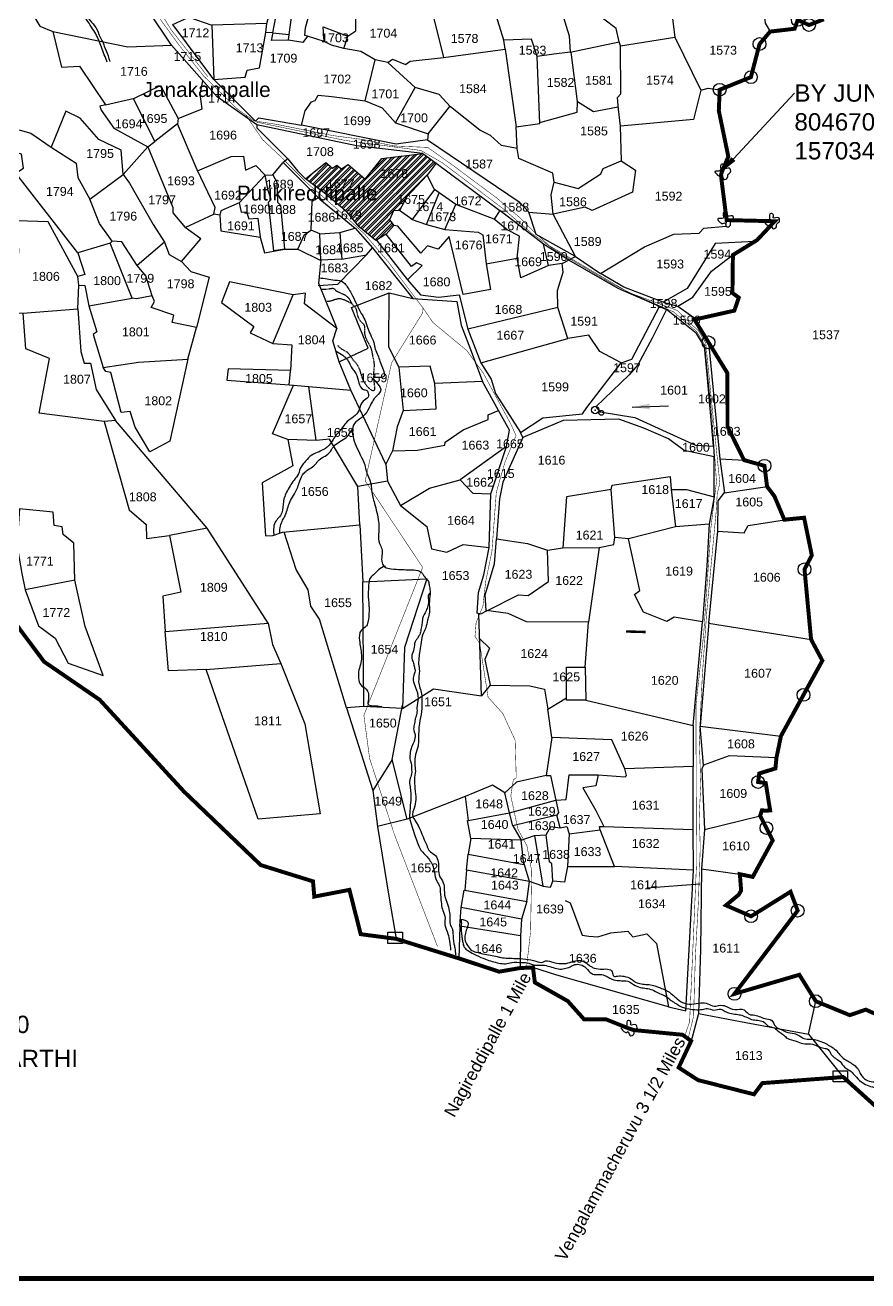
# Model space of a CAD drawing. Header units: feet. Extents: x 800131 to 806575, y 1568145 to 1575656.
# Drawn here: x 803266 to 804969, y 1568145 to 1570682 of the extents above; entities that cross this region are included whole.
import ezdxf
from ezdxf import colors
from ezdxf.entities.mleader import LeaderData, LeaderLine
from ezdxf.enums import TextEntityAlignment as Align
from ezdxf.math import Vec2, Vec3

# ---------------------------------------------------------------- set-up
doc = ezdxf.new("R2010")
doc.units = ezdxf.units.FT
doc.header["$LTSCALE"] = 15
doc.header["$MEASUREMENT"] = 0
doc.header["$PDMODE"] = 32
doc.header["$PDSIZE"] = 15
doc.linetypes.add('HIDDEN2', pattern=[0.1875, 0.125, -0.0625])
for name, color, linetype in [('CRDS STONES', 7, 'Continuous'), ('PLOT', 7, 'Continuous'), ('PLOT NO', 7, 'Continuous'), ('ROADS', 6, 'Continuous'), ('TANKS-STREAM', 4, 'Continuous'), ('TEXT', 1, 'Continuous'), ('VILLAGE', 30, 'Continuous'), ('VILLAGE STONES', 240, 'Continuous')]:
    doc.layers.add(name, color=color, linetype=linetype)
doc.layers.add('VILLAGE BOUNDRY', color=5, linetype='HIDDEN2', lineweight=100)
doc.styles.get("Standard").update_dxf_attribs({"font": 'arial.ttf'})
doc.linetypes.add('DOTS', pattern='A,1e-06,-3,["●",Standard,S=3,R=0,X=-1.25,Y=-1.25],-3', length=6.000001)
doc.dimstyles.get("Standard").update_dxf_attribs({"dimtxt": 0.18, "dimasz": 35, "dimexe": 0.18, "dimexo": 0.0625, "dimgap": 0.09, "dimtad": 0, "dimtih": 1, "dimtoh": 1, "dimdec": 4, "dimzin": 0, "dimdsep": 46, "dimtxsty": 'Standard', "dimcen": 0.09, "dimadec": 0, "dimazin": 0, "dimtfac": 1, "dimtdec": 4, "dimtofl": 0, "dimtmove": 0, "dimatfit": 3, "dimfxl": 1, "dimtolj": 1, "dimtzin": 0, "dimarcsym": 0})

msp = doc.modelspace()

# ---------------------------------------------------------------- hatches: boundary and pattern name
at = {"layer": 'VILLAGE', "linetype": 'Continuous', "lineweight": -2}
h = msp.add_hatch(dxfattribs=at)
h.set_pattern_fill('ANSI32', color=256, scale=25)
h.paths.add_polyline_path([(804037.4, 1570334.9), (804078.4, 1570378.6), (804097.1, 1570402.7), (804070.1, 1570422.4), (803987.2, 1570412.1), (803953.4, 1570370.3), (803918.8, 1570399.8), (803905.8, 1570391.1), (803896.1, 1570398.8), (803887.7, 1570392.7), (803873.9, 1570404.1), (803832.7, 1570371.3), (803870.3, 1570343.1), (803917.2, 1570303.9), (803941, 1570273.8), (803975.2, 1570246.5), (803995.5, 1570259.2), (804011, 1570276.6), (804002.5, 1570288.2), (804010.5, 1570306.3), (804023, 1570307.3)])
h.paths.add_polyline_path([(803684.5, 1570309.4), (803987.9, 1570309.4), (803987.9, 1570366.9), (803684.5, 1570366.9)], flags=9)
h.paths.add_polyline_path([(803885.8, 1570284.5), (803951, 1570284.5), (803951, 1570312.1), (803885.8, 1570312.1)], flags=25)
h.paths.add_polyline_path([(803979.8, 1570367.7), (804044.9, 1570367.7), (804044.9, 1570395.3), (803979.8, 1570395.3)], flags=24)
h.paths.add_polyline_path([(803871.3, 1570347.4), (803936.4, 1570347.4), (803936.4, 1570375), (803871.3, 1570375)], flags=24)
h.paths.add_polyline_path([(804013.7, 1570315.4), (804078.8, 1570315.4), (804078.8, 1570343), (804013.7, 1570343)], flags=24)

# ---------------------------------------------------------------- linework, layer by layer
at = {"color": 3}
msp.add_circle((804430.5, 1569898.3), 5, dxfattribs=at)
msp.add_point((804418, 1569904, 49))
at = {"layer": 'PLOT', "lineweight": -2}
for points in [[(803326.2, 1570798.8), (803284.2, 1570700), (803296.4, 1570679.3), (803322.2, 1570668.6), (803474.2, 1570638), (803561.9, 1570641.3), (803515.8, 1570710.3), (803501.4, 1570744.6), (803469.7, 1570786.1), (803455.1, 1570799.7), (803392.5, 1570921.3), (803363.3, 1570918.4)], [(804468.9, 1570639.5), (804466.8, 1570648), (804460.3, 1570674.6), (804435.2, 1570693.4), (804428.5, 1570764.4), (804379.8, 1570802.4), (804366.4, 1570865.3)], [(804743.7, 1570854.7), (804761.7, 1570685.9), (804771.4, 1570668.5)], [(804557.8, 1570823.4), (804579.2, 1570657.5), (804631.7, 1570549.9), (804646.4, 1570554), (804669.6, 1570551.1)], [(804367.5, 1570627.1), (804334.7, 1570622.9), (804300.8, 1570618.5), (804289.3, 1570653.1), (804233.7, 1570651.1), (804194.4, 1570778), (804276.6, 1570773), (804273.6, 1570791.4), (804355.6, 1570798.1)], [(804379.8, 1570802.4), (804355.6, 1570798.1), (804341.8, 1570737), (804365.7, 1570660.2), (804367.5, 1570627.1), (804466.8, 1570648)], [(803999.3, 1570605.9), (803973.6, 1570611.6), (803944.9, 1570628.3), (803910.6, 1570634.5), (803918.2, 1570659.3), (803934.5, 1570669.8), (803934.4, 1570744.7), (803943.3, 1570781)], [(803781.9, 1570747.8), (803766.1, 1570665.9), (803799.9, 1570662.6)], [(803836.8, 1570659.1), (803827.6, 1570646.2), (803798.7, 1570651.3), (803799.9, 1570662.6), (803809.4, 1570731.4), (803829.8, 1570732.7), (803834.8, 1570754.2)], [(803870.3, 1570648.8), (803836.8, 1570659.1), (803831.7, 1570660.6), (803832.9, 1570676.3), (803845.6, 1570723.5), (803856.3, 1570722.6), (803866.2, 1570757.9)], [(804075.1, 1570763.3), (804111.6, 1570616.5), (804236.3, 1570633), (804233.7, 1570651.1)], [(803798.7, 1570651.3), (803764.5, 1570650.4), (803767.8, 1570665.8), (803752.4, 1570666.8), (803754.9, 1570685.2), (803766.2, 1570726.8), (803756.7, 1570728.3), (803755.3, 1570745.7)], [(803647.6, 1570571.7), (803565.1, 1570682.7), (803597.5, 1570697.4), (803643.3, 1570681.8)], [(803754.9, 1570685.2), (803643.3, 1570681.8), (803647.6, 1570571.7), (803711, 1570576.5), (803714.8, 1570590.7), (803740.1, 1570595.5), (803752.4, 1570666.8)], [(803910.6, 1570634.5), (803885.4, 1570641), (803870.3, 1570648.8), (803868.6, 1570678), (803918.2, 1570659.3)], [(803322.2, 1570668.6), (803340, 1570596.5), (803376.6, 1570598.5)], [(804631.7, 1570549.9), (804617, 1570491.2), (804468.9, 1570477.5), (804465.1, 1570511.8), (804463.4, 1570535.1), (804469.8, 1570542.8), (804468.9, 1570639.5), (804579.2, 1570657.5)], [(804070.1, 1570422.4), (803935.9, 1570437.6), (803734.6, 1570480.5), (803654.3, 1570536.8), (803561.9, 1570641.3)], [(804236.1, 1570633), (804258.4, 1570475.8), (804306.4, 1570483), (804300.8, 1570618.5)], [(804306.3, 1570484.9), (804381.9, 1570505.5), (804382.4, 1570527.1), (804369.5, 1570627.3)], [(803376.6, 1570598.5), (803428.8, 1570520.5), (803487.7, 1570534.3), (803539.6, 1570559.9), (803575.8, 1570493.3), (803623.8, 1570512.4), (803620, 1570541.8), (803625.4, 1570569.4)], [(803647.6, 1570571.7), (803709.4, 1570509.9), (803732, 1570487.3), (803738.6, 1570494.1), (803824.7, 1570479.2), (803831.9, 1570508.4), (803845, 1570526.9), (803852.1, 1570529.2), (803858.7, 1570540), (803886.1, 1570537.3), (803953.5, 1570528.5), (803973.6, 1570611.6)], [(804260.3, 1570432.5), (804228.5, 1570438.2), (804206.7, 1570458.6), (804185.2, 1570469.3), (804125.5, 1570516.7), (804102.9, 1570541.6), (804054.3, 1570555.3), (803999.3, 1570605.9), (804008.4, 1570612.7), (804034.9, 1570601.9), (804044.2, 1570608.6), (804111.6, 1570616.5)], [(803953.5, 1570528.5), (803987.5, 1570514.2), (804014.6, 1570484.1), (804054.3, 1570555.3)], [(803428.8, 1570520.5), (803417.3, 1570517.8), (803420.2, 1570509.5), (803445.4, 1570473.4), (803514.4, 1570435.4), (803528.2, 1570446.8)], [(803575.8, 1570493.3), (803574.3, 1570482.4), (803528.2, 1570446.8), (803485.5, 1570533.2)], [(804382.4, 1570527.1), (804414.7, 1570507.1), (804464.8, 1570516.2)], [(803514.4, 1570435.4), (803464.5, 1570379.9), (803460.8, 1570428.7), (803415.6, 1570450.7), (803377.7, 1570493.8), (803348.8, 1570508.1), (803319, 1570435.2), (803369.7, 1570402.9), (803372.9, 1570373.5), (803397.5, 1570330.1), (803464.5, 1570379.9), (803477.1, 1570362.4), (803525.3, 1570278.6), (803548.3, 1570242.8), (803493.1, 1570196.3), (803461.9, 1570243.6), (803442, 1570245.2), (803416.6, 1570280.8), (803397.5, 1570330.1)], [(804014.6, 1570484.1), (804080.6, 1570462.2), (804124.4, 1570517.5)], [(803373, 1570221.9), (803247.4, 1570382.6), (803263.1, 1570392.6), (803258.8, 1570421.1), (803243.1, 1570425.8), (803237.9, 1570472.6), (803256.4, 1570469.3), (803278.3, 1570463.6), (803319, 1570435.2)], [(803514.4, 1570435.4), (803564.9, 1570313.3), (803564.8, 1570302.1), (803589.9, 1570272.5), (803647.8, 1570299.6), (803650.4, 1570313.2), (803613.9, 1570389.4), (803574.3, 1570482.4)], [(803734.6, 1570480.5), (803734.8, 1570474), (803796.9, 1570411.8), (803816.7, 1570387), (803832.7, 1570371.3), (803873.9, 1570404.1), (803887.7, 1570392.7), (803896.1, 1570398.8), (803905.8, 1570391.1), (803918.8, 1570399.8), (803953.4, 1570370.3), (803987.2, 1570412.1), (804070.1, 1570422.4), (804097.1, 1570402.7), (804078.4, 1570378.6), (804037.4, 1570334.9), (804023, 1570307.3), (804010.5, 1570306.3), (804002.5, 1570288.2), (804011, 1570276.6), (803995.5, 1570259.2), (803975.2, 1570246.5), (803941, 1570273.8), (803917.2, 1570303.9), (803870.3, 1570343.1), (803832.7, 1570371.3)], [(804080.6, 1570462.2), (804079.5, 1570449.6), (804015.8, 1570441.4), (803824.7, 1570479.2)], [(804335.3, 1570364.3), (804332.8, 1570382.4), (804264.1, 1570412.2), (804260.3, 1570432.5), (804258.4, 1570475.8)], [(804468.4, 1570477.4), (804470.4, 1570407.5), (804499.5, 1570388.5), (804493.4, 1570344.4), (804412, 1570307.1), (804397.7, 1570313.9), (804333.3, 1570299.7), (804329.2, 1570339), (804335.3, 1570364.3), (804383.6, 1570351.6), (804429.6, 1570381.1), (804434.3, 1570391.8), (804470.4, 1570407.5)], [(804079.5, 1570449.6), (804264.6, 1570324.6), (804283.8, 1570303.5), (804333.3, 1570299.7)], [(803615, 1570387.2), (803682.4, 1570416.3), (803707.8, 1570417), (803711.6, 1570388.8), (803732.8, 1570397.7), (803751.1, 1570378.4), (803767.1, 1570379.1), (803787.9, 1570403.8)], [(803796.9, 1570411.8), (803787.9, 1570403.8), (803861.8, 1570329.7), (803933, 1570271.3), (803967.9, 1570231.6), (804049.9, 1570129.1), (804138.4, 1570123.5), (804147.6, 1570075.7), (804169.4, 1570017.3), (804190.2, 1569961.4), (804093.8, 1569957.7), (804084.8, 1569992.6), (804021.7, 1569990.8), (804001.1, 1570031.5), (804001.7, 1570140.9), (804049.9, 1570129.1)], [(804097.1, 1570402.7), (804225.5, 1570307.3)], [(803767.1, 1570379.1), (803775.1, 1570364.3), (803776.5, 1570323.8), (803782.4, 1570318.1), (803790.2, 1570229), (803769, 1570225.7), (803758.2, 1570324), (803763.6, 1570329.4), (803757.5, 1570347.5), (803751.1, 1570378.4), (803698.9, 1570322.7), (803702.7, 1570303.5), (803714, 1570304.2), (803718.2, 1570290.4), (803736.3, 1570291.5), (803741.5, 1570252.9), (803750.2, 1570221.9), (803790.2, 1570229), (803817.7, 1570229), (803830.7, 1570258.3), (803844.5, 1570267.5), (803846.5, 1570326.1), (803858.7, 1570332.8)], [(804351.2, 1570199.7), (804323.7, 1570196.1), (804313.4, 1570239), (804225.5, 1570307.3), (804213.7, 1570289.6), (804136.7, 1570319.4), (804102.7, 1570343.1), (804093.7, 1570349.4), (804078.4, 1570378.6)], [(804093.7, 1570349.4), (804048.5, 1570288.9), (804023, 1570307.3)], [(804045, 1570291.5), (804048.5, 1570288.9), (804077.1, 1570278.8), (804102.7, 1570343.1)], [(803698.9, 1570322.7), (803662, 1570306.7), (803659.7, 1570298), (803647.8, 1570299.6)], [(804077.1, 1570278.8), (804114.6, 1570268.7), (804136.7, 1570319.4)], [(803659.7, 1570298), (803661.7, 1570265.9), (803741.5, 1570252.9)], [(804114.6, 1570268.7), (804181.9, 1570263.6), (804191.4, 1570257.9), (804197.6, 1570199.5), (804260.6, 1570211.1), (804264.9, 1570255), (804240.3, 1570268), (804213.7, 1570289.6)], [(804342.8, 1570111.4), (804341.9, 1570145.6), (804353.3, 1570182.6), (804351.2, 1570199.7), (804378, 1570213.9), (804298.8, 1570258.5), (804283.8, 1570303.5)], [(804378, 1570213.9), (804333.3, 1570299.7)], [(803438.1, 1570240.8), (803373, 1570221.9), (803387, 1570178), (803372.7, 1570173.8), (803313.2, 1570284.5), (803250.7, 1570285.9), (803252.8, 1570222.9), (803247.2, 1570177.8), (803233.2, 1570171.4), (803243, 1570138.3), (803238, 1570101.6), (803262.1, 1570099.7), (803373.1, 1570108.2), (803375, 1570156), (803372.7, 1570173.8)], [(803548.3, 1570242.8), (803557.6, 1570217.9), (803582.2, 1570204.2), (803621.1, 1570249.6), (803589.9, 1570272.5)], [(803817.7, 1570229), (803863.9, 1570206.2), (803861.7, 1570259.8), (803844.5, 1570267.5)], [(803861.7, 1570259.8), (803902.2, 1570262.8), (803933, 1570271.3)], [(804197.6, 1570199.5), (804206.9, 1570147.4), (804151.3, 1570137.7), (804122.9, 1570254.9), (804100.8, 1570228.8), (804079, 1570235.5), (804066, 1570220.8), (804019.1, 1570275.6), (804011, 1570276.6)], [(804378, 1570213.9), (804428.8, 1570179.5), (804517.8, 1570233.9), (804576.9, 1570259.6), (804628.3, 1570261.1), (804637.8, 1570271.1), (804682.8, 1570275.5), (804683.1, 1570287.7)], [(803523.2, 1570134.6), (803491.6, 1570128.8), (803482.4, 1570129.7), (803438.1, 1570240.8), (803442, 1570245.2)], [(803902.2, 1570262.8), (803906.4, 1570208.8), (803955.9, 1570217.4), (803967.9, 1570231.6)], [(803976, 1570247), (804039.2, 1570167.1), (804068.6, 1570195.7), (804056.9, 1570201.7), (804046.7, 1570194.2), (803995.5, 1570259.2)], [(804470.6, 1569999.4), (804491.9, 1570006.6), (804548.3, 1570113.4), (804464.6, 1570149.3), (804364.6, 1570206.8), (804313.4, 1570239)], [(804740.3, 1570244.4), (804660.4, 1570240.3), (804603.9, 1570149.5), (804555.6, 1570121.8), (804475.9, 1570152.4), (804428.8, 1570179.5)], [(803858.6, 1570155.7), (803898.5, 1570158), (803955.9, 1570217.4)], [(804555.6, 1570121.8), (804584.7, 1570113.9), (804615.3, 1570132.3), (804652.8, 1570184.3), (804696.3, 1570217.2)], [(803582.2, 1570204.2), (803601.1, 1570183.9), (803638.3, 1570172.5), (803612.4, 1570071), (803563.4, 1570081.1), (803566.9, 1570095.4), (803521.1, 1570111.1), (803528, 1570123.3), (803523.2, 1570134.6), (803510.1, 1570175.3), (803492.7, 1570196)], [(803906.4, 1570208.8), (803863.9, 1570207), (803859, 1570160), (803895.9, 1570068.7), (803830.9, 1570118.6), (803832.8, 1570140), (803808, 1570136.6), (803679.4, 1570163.3), (803662.9, 1570120.9), (803728.3, 1570072.7), (803720.8, 1570059.9), (803766.6, 1570038.2), (803808, 1570136.6)], [(804323.7, 1570196.1), (804267.8, 1570171.2), (804260.4, 1570211.1)], [(804039.2, 1570167.1), (804065.2, 1570136.6), (804101.7, 1570132.1), (804143.1, 1570137), (804160.5, 1570067.6), (804186.9, 1569999.1), (804363.1, 1570048.6), (804342.8, 1570111.4), (804160.5, 1570067.6)], [(803375, 1570156), (803387.4, 1570155.8), (803395.4, 1570114.7), (803482.4, 1570129.7)], [(803901, 1570001.3), (803959.4, 1570028.7), (803925.6, 1570111), (804001.7, 1570140.9)], [(803395.4, 1570114.7), (803411.2, 1570062), (803403.7, 1570056.6), (803424.4, 1569989.7), (803495.2, 1570000.6), (803594.9, 1570006.6), (803612.4, 1570071)], [(804548.3, 1570113.4), (804562.4, 1570107.4), (804532.9, 1570049.4), (804504.1, 1569995.5), (804486.7, 1569975), (804419.6, 1569910.5), (804427.8, 1569900.3), (804498, 1569888.6), (804561.7, 1569860), (804620.5, 1569832.8), (804657.2, 1569831), (804644, 1569976), (804638.8, 1570032.2), (804622.4, 1570058.9), (804562.4, 1570107.4)], [(804584.7, 1570113.9), (804622.3, 1570087.5)], [(803373.1, 1570108.2), (803378.9, 1570022.2), (803386, 1569998.4), (803398.2, 1569998.4), (803409.8, 1569945.2), (803449, 1569882.8), (803425.8, 1569880.5), (803294.8, 1569897.7), (803315.9, 1570008.4), (803268.2, 1570027.5), (803262.8, 1570099.8)], [(803800.5, 1569955.1), (803808.7, 1569954.4), (803924.2, 1569944.2), (803901, 1570001.3), (803888.3, 1570044.1), (803895.9, 1570068.7)], [(803766.6, 1570038.2), (803805.3, 1570035.5), (803802.6, 1569983.6), (803676.8, 1569987), (803674.2, 1569964.1), (803800, 1569955.1), (803802.9, 1569989.2)], [(804186.9, 1569999.1), (804208, 1569966.4), (804217, 1569937.4), (804267.1, 1569858.3), (804312.2, 1569888), (804392.3, 1569896.3), (804401.1, 1569909.4), (804470.6, 1569999.4), (804427.5, 1570022.5), (804405.5, 1570055.1), (804363.1, 1570048.6)], [(804646.9, 1570040.8), (804670.2, 1569805.1), (804718.8, 1569802.8)], [(803594.9, 1570006.6), (803558.6, 1569840.8), (803518.4, 1569819.7), (803488.7, 1569869.6), (803478.6, 1569901.3), (803460.5, 1569899.3), (803439.9, 1569979.6), (803429.2, 1569981.7), (803424.4, 1569989.7)], [(804021.7, 1569990.8), (804030.1, 1569902.9), (804096.6, 1569906.2), (804093.8, 1569957.7)], [(804030.1, 1569902.9), (804018.2, 1569870.2), (804008.7, 1569821.3), (804059, 1569823.2), (804114.1, 1569832.8), (804115.1, 1569838.8), (804151.2, 1569863.9), (804202.2, 1569884.9), (804201.9, 1569894.6), (804223, 1569903.2), (804190.2, 1569961.4)], [(803854.1, 1569842.5), (803797, 1569844.6), (803766.5, 1569855.6), (803808.7, 1569954.4)], [(803998.7, 1569760.5), (803938.4, 1569749.5), (803881.4, 1569844.9), (803854.2, 1569842.6), (803839.6, 1569951.6)], [(803994.9, 1569794.5), (803924.2, 1569944.2)], [(804199.5, 1569498.6), (804186.1, 1569491.8), (804179.6, 1569493.9), (804182.6, 1569535.1), (804193.4, 1569571.1), (804203.9, 1569626.5), (804207.3, 1569734.9), (804239.2, 1569830.3), (804244.9, 1569863), (804223, 1569903.2)], [(804657.2, 1569831), (804658.4, 1569809.4), (804598.1, 1569822.3), (804566.2, 1569846), (804516.3, 1569867.6), (804466, 1569885.6), (804353.6, 1569882.6), (804272.1, 1569848.4), (804267.1, 1569858.3)], [(803425.8, 1569880.5), (803476.8, 1569702.6), (803511.2, 1569672.4), (803511.7, 1569644.3), (803558.4, 1569650.7)], [(803634.5, 1569665.4), (803449, 1569882.8)], [(803797, 1569844.6), (803807.3, 1569791.1), (803745.6, 1569756.7), (803752.2, 1569649.5), (803767.2, 1569650.2), (803786.5, 1569656.9), (803942.4, 1569671.8), (803938.4, 1569749.5)], [(804272.1, 1569848.4), (804231.7, 1569758.3), (804224.9, 1569724.6), (804219, 1569643.9), (804281.3, 1569634.5), (804321.9, 1569621.1), (804352.8, 1569625.6), (804426.3, 1569626.5), (804455.9, 1569632.1), (804457.7, 1569646.6), (804450.6, 1569743.6), (804359.9, 1569728.5), (804352.8, 1569625.6)], [(804008.7, 1569821.3), (803994.9, 1569794.5), (803998.7, 1569760.5), (804024.7, 1569710.8), (804083.3, 1569745.9), (804145.2, 1569762.8)], [(804239.2, 1569830.3), (804145.2, 1569762.8), (804170.8, 1569735.8), (804207.3, 1569734.9)], [(804571.4, 1569743.1), (804602.6, 1569743.6), (804658.3, 1569728.5), (804658.4, 1569809.4)], [(804670.2, 1569805.1), (804679.5, 1569736.8), (804765.3, 1569749.4)], [(804450.6, 1569743.6), (804452.2, 1569751.9), (804569.6, 1569769.7), (804571.4, 1569743.1), (804580, 1569667.7), (804485.4, 1569644), (804457.7, 1569646.6)], [(804679.3, 1569737.8), (804666, 1569720.2), (804665.1, 1569659), (804718.8, 1569655.8), (804727, 1569670.6), (804800.2, 1569682.4)], [(804024.7, 1569710.8), (804077.9, 1569668.8), (804087.3, 1569623.7), (804118.7, 1569617), (804151.5, 1569632.2), (804203.9, 1569626.5)], [(804658.3, 1569728.5), (804648, 1569673.3), (804580, 1569667.7)], [(803366.7, 1569560.2), (803364.9, 1569634.7), (803343, 1569652.3), (803341, 1569667.7), (803325.3, 1569670.6), (803323.3, 1569697.5), (803255, 1569704.3), (803252.6, 1569665.6), (803247, 1569647), (803259.7, 1569574), (803266.5, 1569540.4)], [(803757.2, 1569473.3), (803634.5, 1569665.4), (803558.4, 1569650.7), (803581.1, 1569536.1), (803544.5, 1569528.2), (803549.6, 1569456.6)], [(803950.8, 1569305.1), (803915.5, 1569302.1), (803861.1, 1569481.7), (803843.8, 1569507.8), (803838.1, 1569540.4), (803814.1, 1569581.5), (803790, 1569657.2)], [(803942.4, 1569671.8), (803948.8, 1569556.8), (804077.7, 1569562.8), (804032.8, 1569424.5), (804028.8, 1569301.1), (803950.8, 1569305.1), (803949.2, 1569472), (803948.8, 1569556.8)], [(804648, 1569673.3), (804643.8, 1569589.4), (804635.1, 1569476.4), (804577.7, 1569485.3), (804562.5, 1569476.6), (804515.5, 1569495.5), (804497.2, 1569531.6), (804508.5, 1569539.4), (804485.4, 1569644)], [(804665.1, 1569659), (804647.2, 1569473.6), (804854.2, 1569440.5)], [(804426.3, 1569626.5), (804404.6, 1569475.1), (804279.4, 1569476.2), (804242.6, 1569492.8), (804197.9, 1569498.8), (804196.1, 1569530.6), (804214.8, 1569593.2), (804219, 1569643.9)], [(804199.5, 1569498.6), (804263.2, 1569530.6), (804283, 1569529.1), (804323.5, 1569557.6), (804321.9, 1569621.1)], [(803424.3, 1569367.9), (803387.7, 1569466.8), (803366.7, 1569560.2), (803266.5, 1569540.4), (803293.7, 1569467.8), (803327.4, 1569443.2), (803353.1, 1569392.7), (803424.3, 1569367.9)], [(804028.8, 1569301.1), (804091.5, 1569340.8), (804188.2, 1569326.9), (804182.8, 1569492.9)], [(803632.1, 1569380.1), (803556.3, 1569376.8), (803549.6, 1569456.6), (803757.2, 1569473.3), (803766.4, 1569430.5), (803783, 1569391.6)], [(804397.5, 1569384.2), (804404.6, 1569475.1)], [(804399.1, 1569317.6), (804615.9, 1569266.3), (804635.1, 1569476.4)], [(804647.4, 1569475.3), (804630.3, 1569265.1), (804793.3, 1569245.2)], [(804184.4, 1569442.7), (804204.4, 1569422.6), (804194.9, 1569399.9), (804205.9, 1569348.3), (804188.2, 1569326.9)], [(803862.3, 1569088.3), (803737.3, 1569077.6), (803659.3, 1569301.8), (803632.1, 1569380.1), (803783, 1569391.6), (803831.6, 1569270.1), (803862.3, 1569088.3)], [(804205.9, 1569348.3), (804285.9, 1569346.5), (804315.8, 1569340.2), (804322.7, 1569299.8), (804359.8, 1569322.7), (804360.4, 1569384.2), (804397.5, 1569384.2), (804399.1, 1569317.6), (804359.8, 1569317.9), (804359.8, 1569322.7)], [(803915.5, 1569302.1), (803969.1, 1569135.3)], [(804008, 1569197.7), (804029, 1569307.4)], [(804615.9, 1569266.3), (804616.2, 1569183.7), (804478.1, 1569179.1), (804451.5, 1569237.8), (804330.3, 1569242.7), (804322.7, 1569299.8)], [(804784.2, 1569201), (804688.9, 1569205.1), (804637.1, 1569186.6), (804630.3, 1569265.1)], [(804330.3, 1569242.7), (804319.2, 1569165.3), (804328.1, 1569165.3), (804338.6, 1569115.9), (804359.6, 1569117.4), (804365.2, 1569166.8), (804423.9, 1569166.8), (804478.8, 1569162.6), (804481.3, 1569165.7), (804478.1, 1569179.1)], [(804038.4, 1569077.4), (804008, 1569197.7), (803969.1, 1569135.3), (803978.2, 1569062.5)], [(804423.9, 1569166.8), (804419.5, 1569145), (804392.8, 1569140.4), (804419.1, 1569094.7), (804435.7, 1569062.7), (804615.7, 1569056.4), (804616.2, 1569183.7)], [(804637.1, 1569186.6), (804633.7, 1569178.9), (804638.7, 1569056.6), (804751.3, 1569084.3)], [(804319.2, 1569165.3), (804259, 1569152), (804235.8, 1569130.7), (804210.3, 1569146.4), (804155.7, 1569123.1), (804161.3, 1569074.5), (804245.1, 1569089.9), (804235.8, 1569130.7)], [(804155.7, 1569123.1), (804038.4, 1569077.4), (803978.2, 1569062.5), (804001.7, 1568917.8), (804016, 1568835.6)], [(804245.1, 1569089.9), (804338.6, 1569115.9), (804343.9, 1569091.1), (804340.4, 1569085.7), (804282.1, 1569071.6), (804251.6, 1569064.1), (804245.1, 1569089.9)], [(804268.6, 1569034.8), (804166.9, 1569038.2), (804160.3, 1569074.4)], [(804251.6, 1569064.1), (804268.6, 1569034.8), (804295.6, 1569044.5), (804318.8, 1569045.7), (804328.5, 1569062.5), (804347.6, 1569060.2), (804340.4, 1569085.7)], [(804347.6, 1569060.2), (804361, 1569062.9), (804365.5, 1569047.9), (804428, 1569056.1), (804426.5, 1569062.9), (804435.7, 1569062.7)], [(804365.5, 1569047.9), (804361.8, 1568981.7), (804456.8, 1568982), (804428, 1569056.1)], [(804616.6, 1568974.6), (804615.7, 1569056.4)], [(804638.7, 1569056.6), (804632.6, 1568977.1), (804710.3, 1568966.2)], [(804166.9, 1569038.2), (804161.3, 1569006.4), (804273.9, 1568985.9), (804268.6, 1569034.8)], [(804295.6, 1569044.5), (804312, 1568941.7), (804328.1, 1568940.2), (804332.6, 1568951.8), (804330.4, 1568986.9), (804325.9, 1568991.4), (804318.8, 1569045.7)], [(804285.5, 1568951.4), (804158.3, 1568974.6), (804161.3, 1569006.4)], [(804158.3, 1568974.6), (804154.5, 1568934), (804280.2, 1568911), (804285.5, 1568951.4)], [(804312, 1568941.7), (804285.5, 1568951.4), (804273.2, 1568992.1)], [(804361.8, 1568981.7), (804355.8, 1568950.3), (804332.6, 1568951.8)], [(804357.6, 1568913.4), (804367.4, 1568908.6), (804391.7, 1568843.2), (804405.1, 1568841.3), (804423.1, 1568839.8), (804450, 1568847.7), (804484, 1568851.1), (804494.2, 1568839.7), (804522.6, 1568845.8), (804541.8, 1568826.3), (804566, 1568698), (804601.5, 1568689.9), (804612, 1568888.4), (804616.6, 1568974.6), (804456.8, 1568982)], [(804632.6, 1568977.1), (804630.5, 1568814.3), (804627.1, 1568684.6), (804711.5, 1568668.7), (804848.7, 1568642.9), (804863.7, 1568709.6)], [(804280.2, 1568911), (804269, 1568875.5), (804147.1, 1568898.6), (804153.6, 1568934.1)], [(804269, 1568875.5), (804267.1, 1568841.7), (804144.8, 1568861.1), (804147.1, 1568898.6)], [(804144.8, 1568861.1), (804142.8, 1568796.1)], [(804267.1, 1568841.7), (804266.2, 1568776.6)], [(804566, 1568698), (804340.9, 1568762.4), (804292.4, 1568777.8)], [(804627.1, 1568684.6), (804611.9, 1568629.1)], [(804848.7, 1568642.9), (804919.1, 1568556.4)]]:
    msp.add_lwpolyline(points, dxfattribs=at)
at = {"layer": 'PLOT', "linetype": 'Continuous', "lineweight": -2}
msp.add_lwpolyline([(804522.1, 1568938.8), (804629.3, 1568947)], dxfattribs=at)
at = {"layer": 'PLOT NO', "color": 5, "linetype": 'Continuous', "lineweight": -2, "const_width": 10}
msp.add_lwpolyline([(806569.8, 1575651.2), (800136.4, 1575651.2), (800136.4, 1568149.6), (806569.8, 1568149.6)], close=True, dxfattribs=at)
at = {"layer": 'ROADS', "linetype": 'HIDDEN2', "lineweight": -2, "ltscale": 8, "const_width": 1}
for points in [[(803635.7, 1570577.3), (803560.7, 1570673.3), (803521.4, 1570738.4), (803435.1, 1570874.1), (803383.8, 1570941.3), (803313.3, 1571049.3), (803281.9, 1571092.8), (803211.4, 1571169.4), (803190.5, 1571199.8), (803165.5, 1571285.5), (803157.5, 1571401.4), (803159.5, 1571409), (803116, 1571395.4), (803068.6, 1571388.8), (803023.1, 1571397.7), (802972, 1571451.9), (802922, 1571516.7), (802877, 1571569.6), (802824.8, 1571622.4), (802775.2, 1571630.6)], [(803539.1, 1570693.9), (803576.6, 1570642.3), (803627.5, 1570578.4), (803695.6, 1570511.7), (803729.1, 1570488.1), (803774.5, 1570481.1), (803889.1, 1570458.3), (803949.2, 1570450.5), (804011.4, 1570437.5), (804079.6, 1570434.6), (804130.2, 1570398.6), (804218.5, 1570332.9), (804266.8, 1570291.9), (804295.3, 1570263.2), (804326, 1570235.5), (804412.1, 1570184.9), (804486.3, 1570141.3), (804583.9, 1570105.1), (804602.9, 1570085.7), (804626.7, 1570064.2), (804641.5, 1570039.1), (804650.5, 1569948.4), (804660.8, 1569844.9), (804669.9, 1569756.5), (804664.7, 1569735.1), (804662.5, 1569699.7), (804656.1, 1569631.5), (804649.2, 1569557.7), (804643.2, 1569493.4), (804634.6, 1569369.2), (804628.2, 1569237.7), (804631.5, 1569146.7), (804628.4, 1569088.9), (804630.3, 1569019.7), (804626.5, 1568908.6), (804620.5, 1568802), (804616.8, 1568678.7), (804605.7, 1568633.6)], [(804069.6, 1570100.6), (804070.4, 1570109.9), (804000.8, 1570202.4), (803951.6, 1570260.1), (803898.1, 1570308.8), (803835.2, 1570363.3), (803779.7, 1570418.9), (803746, 1570450.4), (803712.3, 1570499.9)], [(804598.7, 1568638.8), (804608.8, 1568667.8), (804614.6, 1568796.8), (804622.8, 1568987.8), (804621.9, 1569201.4), (804621.7, 1569308), (804637.3, 1569451.7), (804651.9, 1569666.7), (804663.1, 1569759.2), (804654.5, 1569884.6), (804643, 1570001.3), (804639.8, 1570035.1), (804623.1, 1570062.4), (804576.3, 1570102.3), (804490.7, 1570139.7), (804455.1, 1570157.5), (804337.3, 1570226.7), (804290, 1570260.8), (804231.9, 1570310.8), (804109.6, 1570403.3), (804065.9, 1570428.4), (803912.7, 1570448.7), (803754.4, 1570481.4), (803733.7, 1570485.7)]]:
    msp.add_lwpolyline(points, dxfattribs=at)
at = {"layer": 'ROADS', "linetype": 'DOTS', "lineweight": -2, "ltscale": 0.15, "const_width": 1}
for points in [[(804099.5, 1568820.2), (804012.8, 1569045.5), (803962.4, 1569199.9), (803950.8, 1569287.3), (804069.5, 1569586.1), (803953.4, 1569760.9), (803994.1, 1569942.2), (804006.9, 1569999.4), (804069.6, 1570100.4), (804069.6, 1570100.6)], [(804279.3, 1568777.2), (804287.5, 1568849.9), (804289.8, 1568972.7), (804280.2, 1569023.6), (804262.1, 1569056.8), (804247.6, 1569124.4), (804252.6, 1569156.6), (804258.6, 1569161.2), (804256.4, 1569236.9), (804231.3, 1569291), (804201.7, 1569323.8), (804184.8, 1569432.5), (804175.2, 1569446.5), (804177.5, 1569474.3), (804191.2, 1569507.5), (804197, 1569558.3), (804209.4, 1569618.1), (804218.3, 1569737.7), (804235.8, 1569798.7), (804258.1, 1569852.3), (804247.8, 1569875.3), (804191.6, 1569979.2), (804158.6, 1570024.2), (804090.2, 1570080.9), (804070.4, 1570109.9)]]:
    msp.add_lwpolyline(points, dxfattribs=at)
at = {"layer": 'ROADS', "linetype": 'Continuous', "lineweight": -2, "const_width": 5}
msp.add_lwpolyline([(804480.6, 1569456.6), (804520.2, 1569455.5)], dxfattribs=at)
at = {"layer": 'ROADS', "linetype": 'HIDDEN2', "lineweight": -2}
for points in [[(803863.7, 1570148.3), (803881.3, 1570149.1), (803890.8, 1570149.1), (803894, 1570145.3), (803899.6, 1570142.5), (803907.1, 1570139.1), (803912.8, 1570136.4), (803917.6, 1570132.4), (803921.9, 1570127.4), (803926.9, 1570118.2), (803931.8, 1570113.4), (803938, 1570094.7), (803945.5, 1570082), (803950.5, 1570076.7), (803952.1, 1570067.1), (803951.9, 1570060.9), (803958.9, 1570041), (803965.3, 1570027.6), (803967.4, 1570018.9), (803968.7, 1570012.4), (803970.7, 1570002.1), (803971.4, 1569994.8), (803970.2, 1569969.1), (803970, 1569942.8), (803957.5, 1569951.9), (803945.8, 1569975), (803936.1, 1569997.4), (803928, 1570006.5), (803920.7, 1570017.7), (803907.1, 1570026.3), (803897.5, 1570034.6)], [(803873.7, 1570123.7), (803879.9, 1570124), (803885.6, 1570125.3), (803893.1, 1570127.7), (803900.4, 1570129.3), (803908.1, 1570127.9), (803916.3, 1570124.3), (803920, 1570122.9), (803925.9, 1570119.5)]]:
    msp.add_spline(points, degree=3, dxfattribs=at)
at = {"layer": 'TANKS-STREAM', "lineweight": -2}
for points in [[(803333, 1570988.8), (803319.3, 1570984.8), (803324.1, 1570971.7), (803335.3, 1570957.8), (803340.5, 1570948.4), (803340.1, 1570927.8), (803340.9, 1570913.5), (803334.8, 1570889.4), (803335.8, 1570874.6), (803337, 1570859.7), (803326.5, 1570843.5), (803320.2, 1570818.3), (803317, 1570808.1), (803319.4, 1570783), (803324.7, 1570776.6), (803337.3, 1570761.8), (803351, 1570749.3), (803366, 1570731.8), (803376.5, 1570719.4), (803397.2, 1570691.4), (803409.4, 1570676.5), (803417.7, 1570658.4), (803422.9, 1570648.3), (803426.2, 1570639.3), (803433.9, 1570619.9), (803437.7, 1570607.8)], [(803432.5, 1570606.9), (803420.5, 1570637), (803409.2, 1570664.1), (803400.5, 1570677.7), (803379.6, 1570707.6), (803364, 1570723.2), (803332, 1570758.5), (803316.3, 1570775.6), (803317.8, 1570786)], [(803860.2, 1570171.2), (803876.3, 1570168.9), (803891.8, 1570166.6), (803897.6, 1570166.4), (803912.1, 1570159.6), (803918.7, 1570150.9), (803925.1, 1570139.9), (803945.5, 1570099.3), (803952.4, 1570086.5), (803958.1, 1570071), (803963.9, 1570056.5), (803970.8, 1570040.5), (803973.9, 1570027.1), (803979.2, 1570014.5), (803983, 1570002.7), (803988.5, 1569989.2), (803990.8, 1569971.4), (803970.2, 1569969.1), (803985, 1569945.7), (803976.8, 1569932.6), (803967.9, 1569921.1), (803959, 1569903.8), (803946.6, 1569888.9), (803931.7, 1569876.9), (803931.5, 1569841), (803948.4, 1569803.2), (803953.5, 1569789.5), (803956.8, 1569776.4), (803964.4, 1569757.6), (803966.5, 1569741.1), (803972.2, 1569715.3), (803980.5, 1569678.3), (803981.2, 1569667.6), (803980.5, 1569653.8), (803982.5, 1569634.3), (803986.8, 1569623.8), (803987.3, 1569610.3), (803987.6, 1569595.2), (803993.2, 1569587.1), (804006.1, 1569583), (804025.6, 1569581.8), (804039, 1569581.3), (804069, 1569573.8), (804072.4, 1569568.6), (804081.1, 1569557.5), (804082.8, 1569549.7), (804084.5, 1569538), (804083.1, 1569517.4), (804082.1, 1569488.9), (804079.4, 1569479.2), (804075.8, 1569464.1), (804069.2, 1569448.8), (804065.8, 1569430.6), (804062.9, 1569413.3), (804061.7, 1569400.4), (804061.4, 1569390.7), (804062.9, 1569377.3), (804061.4, 1569355), (804067.3, 1569330.4), (804068, 1569318), (804067.5, 1569295.1), (804062.9, 1569270.9), (804061.6, 1569254.1), (804060.9, 1569239.2), (804060.4, 1569225.1), (804055.3, 1569208.1), (804053.6, 1569188.7), (804054.8, 1569174.3), (804052.9, 1569158), (804053.4, 1569145.1), (804054.6, 1569132), (804055.6, 1569121.8), (804053.4, 1569103.4), (804049.9, 1569081.9), (804053.9, 1569075.1), (804075.1, 1569030.3), (804080.2, 1569018.8), (804083.1, 1569013.4), (804092.9, 1569006.3), (804101.7, 1568980.4), (804102.7, 1568965), (804111.3, 1568948.6), (804113.9, 1568923.6), (804119.1, 1568907.4), (804123.4, 1568891.8), (804124.3, 1568878.6), (804124.9, 1568865.5), (804129.5, 1568855.1), (804130.8, 1568847.1), (804132.6, 1568825.7), (804134.5, 1568817.2), (804135.7, 1568803.1)], [(803894.7, 1570022.7), (803908.1, 1570014.6), (803915.5, 1570008.1), (803928.9, 1569985.4), (803934.7, 1569978), (803950, 1569945.5), (803956.9, 1569943.2), (803959.9, 1569935.6), (803959.2, 1569930.1), (803949.1, 1569922), (803941.9, 1569906.7), (803938.2, 1569898.5), (803914.1, 1569877.7), (803907.6, 1569868.6), (803894.3, 1569852.9), (803878.2, 1569830.6), (803871.1, 1569825.2), (803842.5, 1569810.6), (803830, 1569797.3), (803823.9, 1569789.5), (803818.4, 1569774.8), (803809.7, 1569762.3), (803794.7, 1569738), (803789.8, 1569725.9), (803788.3, 1569719.2), (803785.1, 1569696.2), (803778.4, 1569686), (803771.5, 1569677.1), (803768.3, 1569663.2), (803768.9, 1569650.3)], [(803780.6, 1569654.8), (803781.6, 1569665.8), (803785.7, 1569679.1), (803790, 1569687.2), (803793.5, 1569695), (803797.6, 1569708.3), (803802.5, 1569720.9), (803810.6, 1569734.5), (803820.2, 1569757.1), (803827.1, 1569773), (803833.2, 1569779.9), (803854.1, 1569795.8), (803857.8, 1569800.8), (803880.8, 1569817.2), (803889.9, 1569830.6), (803915.1, 1569848.7), (803927.8, 1569865.5)], [(803993.5, 1569588.6), (803980, 1569580.8), (803969.9, 1569570.7), (803962.1, 1569562.3), (803960.4, 1569550.5), (803959.3, 1569532.6), (803961, 1569507.9), (803959.3, 1569477.7), (803955.9, 1569468.2), (803945.3, 1569458.6), (803941.9, 1569438.5), (803944.1, 1569423.9), (803944.7, 1569393.4), (803940.8, 1569378.8), (803940.8, 1569357.5), (803942.5, 1569351.3), (803952.6, 1569342.4), (803955.4, 1569340.1), (803959.9, 1569330.6), (803959.9, 1569325), (803959.3, 1569314.4), (803958.7, 1569311), (803975.6, 1569306.5), (803986.8, 1569304.8)], [(804084.6, 1569534.4), (804081, 1569530.6), (804081, 1569520.7), (804079.9, 1569508.1), (804076.5, 1569498.4), (804069.5, 1569482.6), (804068.1, 1569471.1), (804066, 1569460.5), (804063.9, 1569450.8), (804060.2, 1569445.4), (804057.3, 1569440.2), (804055.7, 1569438.5), (804052.6, 1569425.2), (804048.5, 1569410.6), (804047.6, 1569401.8), (804050.9, 1569392.7), (804052.8, 1569384.6), (804054.3, 1569376.9), (804051.6, 1569368.1), (804050.2, 1569358.3), (804055.1, 1569343.7), (804060.2, 1569320.9), (804058.1, 1569302.4), (804057.7, 1569291), (804054.7, 1569281.1), (804053.2, 1569270.4), (804051.3, 1569260.1), (804054.2, 1569247.4), (804052.1, 1569234.4), (804047.2, 1569222.9), (804044, 1569208.8), (804044.2, 1569196.6), (804046.5, 1569190), (804047.2, 1569179.3), (804047.2, 1569168.8), (804043.5, 1569157), (804044.2, 1569142.7), (804045.4, 1569130.9), (804045.6, 1569120), (804044.2, 1569101.2), (804043.5, 1569090.1), (804042.9, 1569083.3), (804044.4, 1569074.8), (804062, 1569023), (804067.7, 1569012.6), (804075.8, 1569004.2), (804081.2, 1568997.8), (804088.3, 1568987.6), (804098.1, 1568952.4), (804104.2, 1568940.6), (804105.2, 1568929.5), (804106.2, 1568918), (804107.9, 1568902.2), (804111.6, 1568889.7), (804114.3, 1568881.3), (804114.6, 1568864.1), (804120.4, 1568845.7), (804123.8, 1568830.9), (804126.1, 1568812.7)], [(804145.7, 1568875.3), (804160.5, 1568869.3), (804157.7, 1568853.1), (804154.9, 1568840.8), (804154.7, 1568835.1), (804160, 1568822.2), (804169.1, 1568812), (804181.6, 1568807.9), (804191.1, 1568805.6), (804206.4, 1568802.7), (804219.9, 1568799.9), (804227.7, 1568797.8), (804241.5, 1568796.8), (804253.6, 1568796.2), (804277.9, 1568794.6), (804298.5, 1568790.4), (804312.1, 1568788.4), (804317.6, 1568790.9), (804334.3, 1568787.9), (804339.9, 1568786.8), (804359.7, 1568786.1), (804388.7, 1568791.8), (804406.7, 1568781.7), (804412.8, 1568778), (804428.3, 1568774.5), (804452.5, 1568768.8), (804455.7, 1568760.3), (804463.6, 1568760.3), (804476.2, 1568759.9), (804491.7, 1568754.2), (804498.2, 1568748.5), (804508.4, 1568745.4), (804520.3, 1568743.4), (804527.2, 1568743.1), (804549.7, 1568736.6), (804559.9, 1568732.4), (804567.9, 1568727.7), (804574.4, 1568722.6), (804580.8, 1568717), (804594.4, 1568707.2), (804612.9, 1568703.6), (804631.6, 1568706.4), (804645.6, 1568704.4), (804658.2, 1568699.8), (804676.2, 1568701.2), (804683.1, 1568698.7), (804699.9, 1568693.1), (804718.7, 1568692.1), (804731.6, 1568682.3), (804737.5, 1568682), (804760.7, 1568674.8), (804774.6, 1568670.7), (804782.7, 1568658.5), (804797.6, 1568650.7), (804803.5, 1568647.4), (804819.9, 1568644.3), (804831, 1568639.4), (804842.9, 1568633.4), (804856.2, 1568632.9), (804866.2, 1568630.8), (804881, 1568625.5), (804891.7, 1568619.4), (804904.8, 1568610.4), (804912.2, 1568601.5), (804921.8, 1568592.8), (804940.6, 1568580.9), (804949.6, 1568571.6), (804952.7, 1568565.4), (804957.2, 1568557.9), (804964.4, 1568551.5), (804979.2, 1568546.8), (804988.2, 1568546.6), (804997.8, 1568543.5), (805001.1, 1568542.2), (805013.7, 1568538.1), (805021.2, 1568536.5), (805032.3, 1568534.7), (805037.6, 1568535.5), (805066.2, 1568532.5), (805075.2, 1568540), (805084.5, 1568543.3), (805093.7, 1568547.2), (805099.6, 1568551.1), (805106.3, 1568554.9), (805114.1, 1568558.6), (805117.1, 1568560.9), (805129.2, 1568573.7), (805134.1, 1568584.2), (805139.4, 1568591.2), (805142.3, 1568595.8), (805151.5, 1568616.5), (805160.4, 1568633), (805170.8, 1568653.6), (805175.3, 1568660.7), (805187.8, 1568696.8), (805179.8, 1568723.6), (805181.5, 1568749), (805184.4, 1568760.7), (805188.6, 1568772.4), (805192.8, 1568788.3), (805201.6, 1568842), (805206.2, 1568863.3), (805215, 1568881.7), (805220, 1568898.8), (805229.6, 1568916), (805237.6, 1568929.3), (805242.6, 1568941), (805246.8, 1568946.4), (805252.6, 1568951.5), (805261.4, 1568968.4), (805269.4, 1568985.6), (805283.2, 1569005.6), (805289.9, 1569015.2), (805292.4, 1569034), (805294.1, 1569043.2), (805297.8, 1569050.7), (805304.9, 1569063.2), (805307.4, 1569073.7), (805315, 1569108.3), (805321.2, 1569125), (805326.3, 1569144.2), (805331.3, 1569155), (805335, 1569164.6), (805338.8, 1569178), (805342.1, 1569190.1), (805344.7, 1569203.5), (805349.3, 1569218.5), (805349.7, 1569227.3), (805347.6, 1569261.3), (805348, 1569271.4), (805345.9, 1569282.6), (805348.8, 1569293.5), (805350.5, 1569304.4), (805354.3, 1569318.6), (805354.7, 1569329)], [(804146.9, 1568875.2), (804147.7, 1568867.3), (804147.1, 1568856.3), (804148.1, 1568845.1), (804148.7, 1568838.8), (804150.2, 1568830.2), (804152.4, 1568821.3), (804155.3, 1568816.6), (804162.4, 1568811.1), (804177.5, 1568802.5), (804196.7, 1568794.5), (804223.7, 1568786.6), (804236.7, 1568785.4), (804249.4, 1568787.8), (804270.6, 1568787.8), (804283.8, 1568786.4), (804287.3, 1568785.2), (804296.3, 1568782.7), (804305.6, 1568782.7), (804315.6, 1568782.3), (804343.7, 1568774.9), (804367.5, 1568779.2), (804376.9, 1568783.5), (804399.5, 1568777), (804411, 1568765.3), (804434.3, 1568762.7), (804444.1, 1568758), (804459.4, 1568751.9), (804471.4, 1568751.1), (804487.7, 1568748.8), (804495.5, 1568743.5), (804509, 1568737.4), (804515, 1568736.3), (804527.2, 1568734.5), (804539.6, 1568729.4), (804551.1, 1568723.9), (804558, 1568721.3), (804569.8, 1568712.5), (804576.1, 1568708.2), (804596.6, 1568696.7), (804619.7, 1568692.7), (804634.3, 1568693.1), (804644.7, 1568694.7), (804657.6, 1568691.8), (804671.9, 1568693.3), (804680.8, 1568689), (804689.8, 1568685.3), (804703.5, 1568683.1), (804714.1, 1568681.1), (804737.2, 1568672.2), (804759.9, 1568666.9), (804767, 1568660), (804780.1, 1568655.5), (804789.4, 1568648), (804798.6, 1568641.5), (804806, 1568634.9), (804823.9, 1568629), (804837.4, 1568624.1), (804853.3, 1568623.3), (804868.4, 1568618.4), (804880.2, 1568614.7), (804888.4, 1568612.3), (804894.7, 1568602.1), (804912.9, 1568587.5), (804921.9, 1568576.5), (804930.1, 1568571.2), (804939.5, 1568563.1), (804952.1, 1568549.6), (804978, 1568536.3), (804987.8, 1568534.3), (805000.1, 1568531.2), (805012.7, 1568528.4), (805025.4, 1568524.9), (805049.3, 1568524.9), (805068.7, 1568521), (805075, 1568520.6), (805085.6, 1568528), (805093.8, 1568534.5), (805106.6, 1568540), (805116.4, 1568546.7), (805125.2, 1568551.4), (805131.1, 1568558.9), (805136.2, 1568567.1), (805141.7, 1568575), (805152.5, 1568586.8), (805159.1, 1568602.9), (805166, 1568615.5), (805174.4, 1568624.2), (805176.6, 1568631.4), (805178.5, 1568643), (805179.9, 1568647.7), (805191, 1568665.9), (805194.2, 1568682), (805194.6, 1568697.1), (805196.3, 1568712.4), (805196.9, 1568720.7), (805196.9, 1568750.3), (805200.5, 1568765), (805201.5, 1568774.1), (805202.1, 1568790.4), (805205.7, 1568804.7), (805218.1, 1568859.3), (805224.6, 1568870.7), (805232.1, 1568883.4), (805236.4, 1568894.1), (805239.9, 1568901.6), (805246.5, 1568914.9), (805250.1, 1568930.9), (805255.6, 1568940.4), (805260.8, 1568948.5), (805265.7, 1568954), (805280.8, 1568986.5), (805291.8, 1568996.3), (805296.7, 1569010.6), (805298.7, 1569017.2), (805299.3, 1569017.8), (805310.7, 1569023.7), (805314.3, 1569023.3), (805317.9, 1569020.7), (805326.1, 1569014.6), (805334.9, 1569008.4), (805343, 1569001.9), (805351.8, 1568997.3), (805360.3, 1568995), (805367.2, 1568993.4), (805382.8, 1568985.9), (805401.1, 1568969.1), (805408.6, 1568962.6), (805422.3, 1568954.5), (805432.1, 1568949.3), (805439.6, 1568941.5), (805442.8, 1568934.6), (805451.7, 1568919.5), (805455.9, 1568906.2), (805459.8, 1568892.8), (805466, 1568887.3), (805474.2, 1568884), (805484.3, 1568875.9), (805492.4, 1568872)]]:
    msp.add_spline(points, degree=3, dxfattribs=at)
at = {"layer": 'VILLAGE BOUNDRY', "lineweight": -2, "ltscale": 10, "const_width": 8}
for points in [[(804880, 1570693.5), (804850, 1570681.8), (804827.3, 1570692.1), (804820.9, 1570674.3), (804771.4, 1570668.5), (804750.1, 1570643.4), (804732.6, 1570576.5), (804669.6, 1570551.1), (804667.8, 1570508.8), (804687, 1570415.9), (804674.1, 1570385.2), (804672.1, 1570378.2), (804683.6, 1570287.7), (804780.8, 1570285.4), (804745.2, 1570247.4), (804696.3, 1570217.2), (804695.3, 1570140.5), (804708.1, 1570131.1), (804699.2, 1570104.8), (804618.7, 1570086.7), (804685.2, 1569978.5), (804685.4, 1569870.5), (804718.8, 1569802.8), (804760.1, 1569791.3), (804765.3, 1569749.4), (804780.2, 1569729.8), (804800.2, 1569682.4), (804840.1, 1569686.4), (804855.7, 1569610.4), (804840.9, 1569582.2), (804854.2, 1569440.5), (804877, 1569397.7), (804838.9, 1569328.5), (804793.3, 1569245.2), (804784.2, 1569201), (804782.2, 1569179.9), (804749.5, 1569169.7), (804747.2, 1569152.5), (804762.6, 1569150.4), (804771.5, 1569095.1), (804763.4, 1569094.5), (804754.9, 1569095.3), (804751.3, 1569084.3), (804776.7, 1569034.5), (804736.3, 1568960.8), (804710.3, 1568966.2), (804712.9, 1568933.2), (804708, 1568924.7), (804682.2, 1568903.3), (804733, 1568881.2), (804812.7, 1568930.8), (804827.1, 1568892.6), (804699.5, 1568724.5), (804830.5, 1568763), (804863.7, 1568709.6), (804932.4, 1568681.4), (804964.7, 1568692.6), (804998.7, 1568677.3)], [(805036, 1568450.8), (804919.1, 1568556.4), (804755.7, 1568544.1), (804738.9, 1568521.5), (804625.9, 1568550.2), (804586.7, 1568575.6), (804611.9, 1568629.1), (804594.6, 1568641.8), (804496, 1568651.3), (804484.8, 1568655), (804440.5, 1568672.7), (804395.6, 1568673), (804362.6, 1568709.9), (804296.2, 1568747.5), (804292.4, 1568777.8), (804266.2, 1568776.6), (804224.1, 1568769.3), (804142.8, 1568796.1), (804016, 1568835.6), (803944.4, 1568845), (803921.6, 1568934.6), (803850.6, 1568920.9), (803848, 1568951.8), (803742.5, 1568984.6), (803586.9, 1569133.6), (803417.1, 1569318.6), (803304.7, 1569395.6), (803218.4, 1569511.1)]]:
    msp.add_lwpolyline(points, dxfattribs=at)
at = {"layer": 'VILLAGE STONES', "lineweight": -2}
for points in [[(803999.5, 1568848.8), (804028.6, 1568848.8), (804028.6, 1568826.3), (803999.5, 1568826.3)], [(804899, 1568569.2), (804928.1, 1568569.2), (804928.1, 1568546.8), (804899, 1568546.8)]]:
    msp.add_lwpolyline(points, close=True, dxfattribs=at)
for centre in [(804827.3, 1570692.1), (804850, 1570681.8), (804750.1, 1570643.4), (804732.6, 1570576.5), (804669.6, 1570551.1), (804646.9, 1570040.8), (804760.1, 1569791.3), (804840.9, 1569582.2), (804838.9, 1569328.5), (804747.2, 1569152.5), (804764, 1569059.4), (804827.1, 1568892.6), (804733, 1568881.2), (804699.5, 1568724.5), (804863.7, 1568709.6)]:
    msp.add_circle(centre, 12.9, dxfattribs=at)
for points in [[(804665, 1570378.8), (804660, 1570386.1), (804670.7, 1570387.8), (804672.3, 1570399.9), (804679, 1570398.8), (804679.1, 1570391.8), (804689.4, 1570392.3), (804691.3, 1570384.8), (804686, 1570379.4), (804685.5, 1570373.5), (804677.3, 1570370.8), (804674, 1570378.5), (804670.4, 1570376.8), (804665, 1570378.8)], [(804670.6, 1570282.8), (804665.6, 1570290.1), (804676.4, 1570291.8), (804677.9, 1570304), (804684.6, 1570302.9), (804684.8, 1570295.9), (804695.1, 1570296.3), (804696.9, 1570288.9), (804691.6, 1570283.4), (804691.2, 1570277.5), (804682.9, 1570274.9), (804679.7, 1570282.5), (804676, 1570280.8), (804670.6, 1570282.8)], [(804763.8, 1570279.1), (804758.8, 1570286.4), (804769.5, 1570288.1), (804771.1, 1570300.3), (804777.8, 1570299.2), (804777.9, 1570292.2), (804788.2, 1570292.6), (804790.1, 1570285.2), (804784.8, 1570279.7), (804784.3, 1570273.8), (804776.1, 1570271.2), (804772.8, 1570278.8), (804769.2, 1570277.1), (804763.8, 1570279.1)], [(804475.7, 1568648.6), (804470.6, 1568655.9), (804481.4, 1568657.6), (804483, 1568669.8), (804489.7, 1568668.7), (804489.8, 1568661.7), (804500.1, 1568662.1), (804502, 1568654.7), (804496.7, 1568649.2), (804496.2, 1568643.3), (804488, 1568640.7), (804484.7, 1568648.3), (804481.1, 1568646.6), (804475.7, 1568648.6)]]:
    msp.add_spline(points, degree=3, dxfattribs=at)

# ---------------------------------------------------------------- texts
at = {"layer": 'PLOT NO', "lineweight": -2}
for s, p in [('1712', (803610.6, 1570666)), ('1704', (803990.3, 1570665.4)), ('1713', (803719.8, 1570635.8)), ('1703', (803892.4, 1570655.9)), ('1578', (804154.2, 1570654.7)), ('1715', (803594.3, 1570618.4)), ('1709', (803788.4, 1570614.9)), ('1583', (804291.5, 1570631)), ('1573', (804676.6, 1570630.9)), ('1716', (803486.2, 1570588.2)), ('1702', (803897.2, 1570572.7)), ('1582', (804348.2, 1570565.9)), ('1581', (804425.6, 1570570.1)), ('1574', (804549, 1570570.3)), ('1701', (803994.1, 1570542.7)), ('1584', (804171, 1570553.2)), ('1714', (803664, 1570533.7)), ('1695', (803526, 1570492.9)), ('1699', (803936.9, 1570488.5)), ('1700', (804052.2, 1570494.3)), ('1694', (803475.6, 1570482.3)), ('1696', (803666.4, 1570459.5)), ('1697', (803854.6, 1570464.3)), ('1585', (804415.7, 1570467.8)), ('1698', (803956.3, 1570441.1)), ('1795', (803417.9, 1570422.3)), ('1708', (803862.1, 1570426)), ('1587', (804183.6, 1570401)), ('1693', (803581.3, 1570367.1)), ('1689', (803780.8, 1570360.3)), ('1677', (803903.9, 1570361.3)), ('1678', (804012.3, 1570381.6)), ('1794', (803336.5, 1570345.7)), ('1692', (803676.2, 1570338.1)), ('1592', (804566.3, 1570336.1)), ('1797', (803543.1, 1570328.5)), ('1690', (803735.3, 1570310)), ('1688', (803785.7, 1570309)), ('1675', (804046.3, 1570329.4)), ('1674', (804083.1, 1570314.8)), ('1672', (804160.6, 1570326.4)), ('1588', (804256.8, 1570313.9)), ('1586', (804373.2, 1570324.8)), ('1796', (803464.8, 1570295.7)), ('1686', (803865.1, 1570293.6)), ('1679', (803918.4, 1570298.4)), ('1673', (804109.2, 1570294.5)), ('1691', (803702.4, 1570276.1)), ('1670', (804254.5, 1570276.1)), ('1687', (803810.9, 1570254.8)), ('1685', (803922.3, 1570231.6)), ('1681', (804005.6, 1570231.6)), ('1676', (804162.5, 1570237.4)), ('1671', (804223.5, 1570250)), ('1589', (804402.9, 1570244.4)), ('1684', (803880.6, 1570227.8)), ('1590', (804334.2, 1570214.1)), ('1594', (804664.9, 1570218.9)), ('1683', (803891.3, 1570191)), ('1669', (804282.6, 1570203.6)), ('1593', (804569.6, 1570199)), ('1806', (803308.5, 1570174)), ('1800', (803432, 1570165.4)), ('1799', (803499.2, 1570170.1)), ('1798', (803580.6, 1570159.1)), ('1682', (803980.4, 1570155.2)), ('1680', (804097.6, 1570162.9)), ('1595', (804666, 1570143.7)), ('1803', (803737.3, 1570111.5)), ('1668', (804242.9, 1570107.3)), ('1598', (804556.2, 1570119.4)), ('1591', (804395.8, 1570083.4)), ('1596', (804602.9, 1570085.7)), ('1801', (803490, 1570061.8)), ('1667', (804246.7, 1570055.1)), ('1537', (804884.3, 1570056.1)), ('1804', (803845.2, 1570045.9)), ('1666', (804069.5, 1570045.4)), ('1597', (804482.2, 1569989.4)), ('1807', (803371.1, 1569966.2)), ('1805', (803738.8, 1569967.7)), ('1659', (803970.2, 1569969.1)), ('1599', (804337.1, 1569950.7)), ('1660', (804051.7, 1569938.7)), ('1601', (804577.4, 1569944.2)), ('1602', (804653.9, 1569926.5)), ('1802', (803535.4, 1569922.7)), ('1657', (803818.4, 1569886.3)), ('1658', (803904, 1569858.8)), ('1661', (804069.5, 1569860.5)), ('1603', (804683.8, 1569860.9)), ('1663', (804176.1, 1569833.1)), ('1665', (804245.8, 1569835.9)), ('1600', (804621.7, 1569828.8)), ('1616', (804329.9, 1569802.8)), ('1615', (804227.3, 1569775.6)), ('1662', (804185.6, 1569758.1)), ('1604', (804714.8, 1569765.8)), ('1808', (803504.1, 1569728.6)), ('1656', (803851.6, 1569739.5)), ('1618', (804539.3, 1569743.2)), ('1617', (804606.9, 1569715)), ('1605', (804729.2, 1569718.2)), ('1664', (804147, 1569681.1)), ('1621', (804406.6, 1569651.4)), ('1771', (803296.3, 1569598.7)), ('1623', (804263.1, 1569572.1)), ('1619', (804587.6, 1569578.5)), ('1809', (803647.6, 1569545.8)), ('1653', (804136, 1569569.5)), ('1622', (804365.4, 1569559.7)), ('1606', (804764.7, 1569566.2)), ('1772', (803329.6, 1569494.8)), ('1655', (803898.5, 1569514.8)), ('1810', (803647.6, 1569446.5)), ('1654', (803992.4, 1569420.6)), ('1624', (804294.9, 1569412.1)), ('1607', (804747, 1569372.2)), ('1625', (804359.7, 1569364.8)), ('1620', (804558.6, 1569357.8)), ('1651', (804100.5, 1569314.6)), ('1811', (803757.1, 1569276)), ('1650', (803989.1, 1569271.6)), ('1626', (804497.8, 1569245.3)), ('1608', (804712.6, 1569229.5)), ('1627', (804399.8, 1569203.9)), ('1649', (803999.9, 1569113.8)), ('1628', (804296.3, 1569124.9)), ('1609', (804697.1, 1569129.4)), ('1648', (804203.8, 1569108.2)), ('1629', (804310.1, 1569093.2)), ('1631', (804520, 1569105.6)), ('1640', (804214.9, 1569066.8)), ('1630', (804310.1, 1569064.2)), ('1637', (804380.5, 1569076.5)), ('1641', (804228.7, 1569026.8)), ('1633', (804402.6, 1569011.8)), ('1632', (804520, 1569028.4)), ('1610', (804702.6, 1569023.2)), ('1647', (804279.7, 1568997.9)), ('1638', (804339.1, 1569006.2)), ('1652', (804072.9, 1568979)), ('1642', (804234.2, 1568968.9)), ('1643', (804235.6, 1568944.1)), ('1614', (804516.7, 1568944.9)), ('1644', (804220.4, 1568904.1)), ('1639', (804326.7, 1568895.9)), ('1634', (804532.4, 1568906.6)), ('1645', (804212.1, 1568869.7)), ('1646', (804202.4, 1568815.9)), ('1611', (804682.7, 1568817)), ('1636', (804393, 1568796.3)), ('1635', (804479.9, 1568692.9)), ('1613', (804728.3, 1568599.8))]:
    msp.add_text(s, height=18, dxfattribs=at).set_placement(p, align=Align.MIDDLE_CENTER)
at = {"layer": 'PLOT NO', "linetype": 'Continuous', "lineweight": -2}
for s, p in [('Nagireddipalle 1 Mile ', (804133.5, 1568473)), ('Vengalammacheruvu 3 1/2 Miles', (804357.3, 1568182.3))]:
    msp.add_text(s, height=25, rotation=61.3228, dxfattribs=at).set_placement(p)
at = {"layer": 'TEXT', "lineweight": -2}
for s, p in [('NO.80', (803134, 1568645.3)), ('PUTTAPARTHI', (803033.8, 1568576.4))]:
    msp.add_text(s, height=35, dxfattribs=at).set_placement(p)
at = {"layer": 'VILLAGE', "linetype": 'Continuous', "lineweight": -2}
for s, p in [('Janakampalle', (803503.9, 1570536.4)), ('Putikireddipalle', (803694.1, 1570327.3))]:
    msp.add_text(s, height=30, dxfattribs=at).set_placement(p)

# ---------------------------------------------------------------- leaders
at = {"layer": 'CRDS STONES', "color": 1}
ml = msp.add_multileader_mtext('Standard', dxfattribs=at)
ml.set_content('BY JUNCTION\\P804670\\P1570348', color=1)
ml.set_leader_properties()
ml.build(insert=Vec2(0, 0))
ml.multileader.update_dxf_attribs({"dogleg_length": 0.36, "arrow_head_size": 35})
ctx = ml.context
ctx.base_point, ctx.char_height, ctx.arrow_head_size, ctx.landing_gap_size, ctx.plane_origin = Vec3(804820.4, 1570544.3), 35, 35, 0.09, Vec3(804225.9, 1570385.5)
notes = []
notes.append((ctx, [(0, (1, 1, 0), (804820.4, 1570544.3), (1, 0), 1.396927018504357e-11, [(0, [(804673.5, 1570385.5)], 0, [])])]))
ctx.mtext.insert, ctx.mtext.flow_direction = Vec3(804820.5, 1570562), 5
at = {"layer": 'VILLAGE BOUNDRY', "linetype": 'Continuous', "lineweight": -2}
msp.add_leader([(804493, 1569910.1), (804566.3, 1569912.2)], dimstyle='Standard', override={"dimgap": 0.09, "dimtad": 0}, dxfattribs=at)
for ctx, leaders in notes:
    for number, flags, end, landing, length, lines in leaders:
        leader = LeaderData()
        leader.index, (leader.has_last_leader_line, leader.has_dogleg_vector, leader.attachment_direction) = number, flags
        leader.last_leader_point, leader.dogleg_vector, leader.dogleg_length = Vec3(end), Vec3(landing), length
        for number, points, colour, breaks in lines:
            line = LeaderLine()
            line.index, line.vertices, line.color, line.breaks = number, Vec3.list(points), colors.encode_raw_color(colour), breaks
            leader.lines.append(line)
        ctx.leaders.append(leader)

doc.saveas('drawing.dxf')
